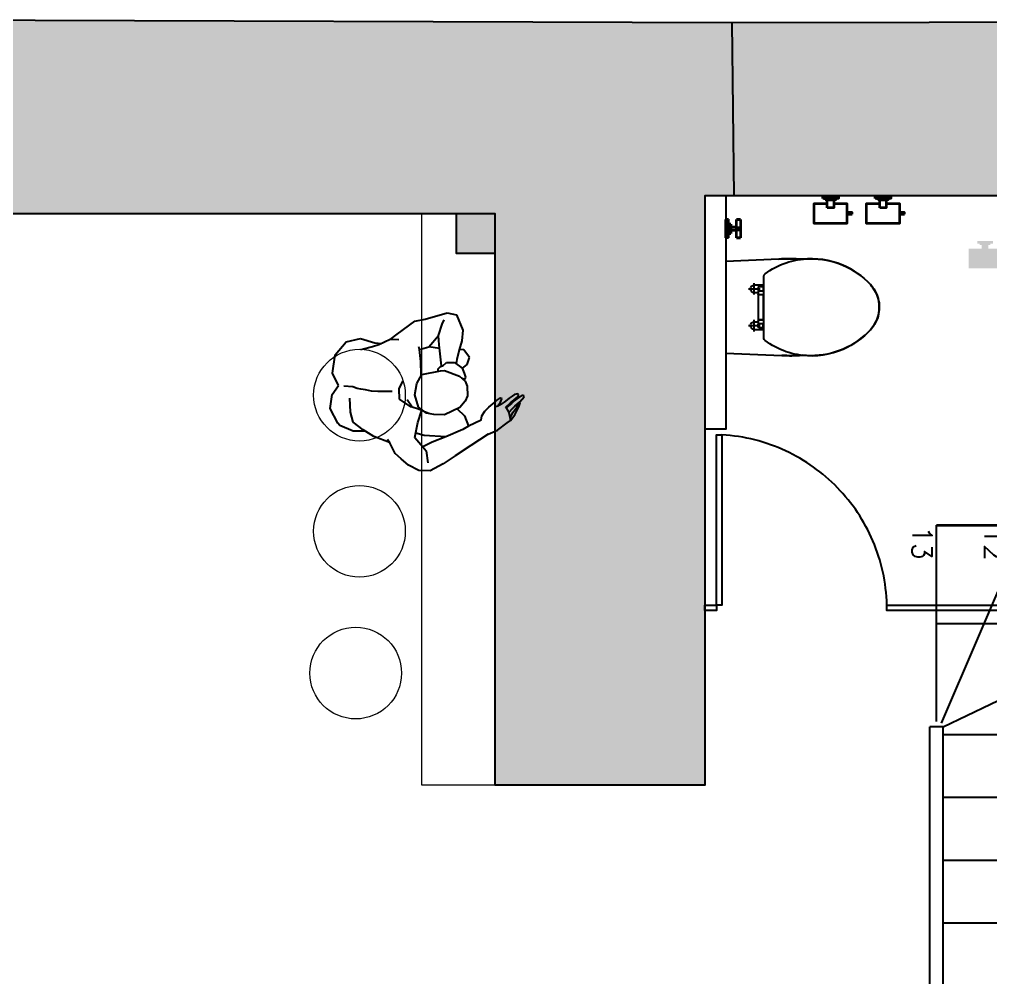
# Model space of a CAD drawing. Header units: centimetres. Extents: x -172755 to -168367, y -82915 to -78980.
# Drawn here: x -169482.1 to -169111.4, y -79727.6 to -79361.8 of the extents above; entities that cross this region are included whole.
import ezdxf

# ---------------------------------------------------------------- set-up
doc = ezdxf.new("R2010")
doc.units = ezdxf.units.CM
doc.header["$LTSCALE"] = 50
for name, pattern in [('ACAD_ISO02W100', [15, 12, -3]), ('GF$0$ACAD_ISO02W100', [15, 12, -3]), ('GF$0$HIDDEN', [0.375, 0.25, -0.125])]:
    doc.linetypes.add(name, pattern=pattern)
doc.layers.get('0').update_dxf_attribs({"color": 161, "lineweight": 35})
for name, color, linetype in [('101_arch$0$FURNITURE', 3, 'Continuous'), ('101_arch$0$FURNITURE_BATH', 3, 'Continuous'), ('255', 255, 'Continuous'), ('F01$0$STAIRS_NOTES', 3, 'Continuous'), ('GF$0$WALL_PROJECTION', 253, 'GF$0$HIDDEN'), ('GF$0$WALL_SECTION', 1, 'Continuous'), ('GF$0$WALL_VIEW', 7, 'Continuous'), ('GF$0$WOOD_CLADDING', 44, 'Continuous'), ('wall', 255, 'Continuous'), ('WOOD_CLADDING', 44, 'Continuous')]:
    doc.layers.add(name, color=color, linetype=linetype)
for name, color, linetype, lineweight in [('ARK_AHŞAP', 45, 'Continuous', 15), ('gp_notlar', 6, 'Continuous', 35), ('HATCH DOSEME', 8, 'Continuous', 20), ('tefriş', 45, 'Continuous', 18)]:
    doc.layers.add(name, color=color, linetype=linetype, lineweight=lineweight)
doc.styles.add('F01$0$B01$0$ROMANS', font='romans.shx')

# ---------------------------------------------------------------- blocks, each defined once
blk = doc.blocks.new('door_wc')
for points in [[(-71, 0), (-71, 65), (-69, 65), (-69, 0), (-71, 0)], [(-71, 0), (-71, -2), (-75.5, -2), (-75.5, 0), (-71, 0)]]:
    blk.add_lwpolyline(points)
at = {"color": 253, "linetype": 'ACAD_ISO02W100'}
blk.add_arc((-72.83, -1.75), 66.86, 1.4968, 86.7128, dxfattribs=at)
blk = doc.blocks.new('GF$0$door_wc')
for points in [[(-71, 0), (-71, 65), (-69, 65), (-69, 0), (-71, 0)], [(-71, 0), (-71, -2), (-75.5, -2), (-75.5, 0), (-71, 0)]]:
    blk.add_lwpolyline(points)
at = {"color": 253, "linetype": 'GF$0$ACAD_ISO02W100'}
blk.add_arc((-72.83, -1.75), 66.86, 1.4968, 86.7128, dxfattribs=at)
blk = doc.blocks.new('ghg')
at = {"layer": '255'}
h = blk.add_hatch(color=256, dxfattribs=at)
h.paths.add_polyline_path([(-173500.38, -79450.85), (-173500.38, -79449.28), (-173495.38, -79449.28), (-173495.38, -79456.85), (-173507.88, -79456.85), (-173507.88, -79449.28), (-173502.88, -79449.28), (-173502.88, -79450.85)])
h.paths.add_polyline_path([(-173493.38, -79452.7), (-173493.38, -79453.38), (-173495.38, -79453.38), (-173495.38, -79452.7)])
h.paths.add_polyline_path([(-173500.38, -79450.85), (-173502.88, -79450.85), (-173502.88, -79447.85), (-173500.38, -79447.85)])
h.paths.add_polyline_path([(-173499.63, -79447.35), (-173499.63, -79447.85), (-173503.63, -79447.85), (-173503.63, -79447.35)])
h.paths.add_polyline_path([(-173504.63, -79447.35), (-173504.63, -79446.35), (-173498.63, -79446.35), (-173498.63, -79447.35)])
at = {"layer": 'HATCH DOSEME'}
h = blk.add_hatch(dxfattribs=at)
h.set_pattern_fill('ANSI33', color=252, scale=2, style=0)
h.set_pattern_definition([(45, (13808.468, 1662.455), (-8.9802561, 8.9802561), []), (45, (13817.448, 1662.455), (-8.9802561, 8.9802561), [6.35, -3.175])])
h.paths.add_polyline_path([(-173688.59, -79435.97), (-173703.41, -79435.97), (-173703.41, -79450.97), (-173688.59, -79450.97)], flags=17)
edge = h.paths.add_edge_path()
edge.add_line((-173598.21, -79363), (-173447.7, -79362.76))
edge.add_line((-173447.7, -79362.76), (-173447.59, -79429.17))
edge.add_line((-173447.59, -79429.17), (-173608.59, -79429.17))
edge.add_line((-173608.59, -79429.17), (-173608.59, -79654.17))
edge.add_line((-173608.59, -79654.17), (-173688.59, -79654.17))
edge.add_line((-173688.59, -79654.17), (-173688.59, -79435.97))
edge.add_line((-173688.59, -79435.97), (-174228.41, -79435.97))
edge.add_line((-174228.41, -79435.97), (-174228.41, -80119.95))
edge.add_line((-174228.41, -80119.95), (-174244.35, -80120.13))
edge.add_line((-174244.35, -80120.13), (-174244.27, -80130.1))
edge.add_line((-174244.27, -80130.1), (-174281.27, -80130.39))
edge.add_line((-174281.27, -80130.39), (-174281.35, -80120.4))
edge.add_line((-174281.35, -80120.4), (-174299.85, -80120.53))
edge.add_line((-174299.85, -80120.53), (-174299.81, -80125.05))
edge.add_line((-174299.81, -80125.05), (-174302.84, -80125.07))
edge.add_line((-174302.84, -80125.07), (-174302.85, -80123.91))
edge.add_arc((-174302.98, -80123.88), 0.137, 346.9212, 501.7139)
edge.add_arc((-174305.75, -80121.69), 3.4, 204.2671, 321.7139, ccw=False)
edge.add_line((-174308.85, -80123.08), (-174310.35, -80123.09))
edge.add_arc((-174311.83, -80124.15), 1.83, 35.6871, 123.1606)
edge.add_line((-174312.83, -80122.62), (-174312.85, -80120.62))
edge.add_line((-174312.85, -80120.62), (-174317.85, -80120.49))
edge.add_line((-174317.85, -80120.49), (-174317.51, -80107.5))
edge.add_line((-174317.51, -80107.5), (-174312.51, -80107.63))
edge.add_line((-174312.51, -80107.63), (-174312.52, -80101.69))
edge.add_line((-174312.52, -80101.69), (-174304.4, -80101.67))
edge.add_line((-174304.4, -80101.67), (-174304.54, -80046.58))
edge.add_line((-174304.54, -80046.58), (-174295.54, -80046.56))
edge.add_line((-174295.54, -80046.56), (-174295.82, -79934.45))
edge.add_line((-174295.82, -79934.45), (-174270.82, -79934.39))
edge.add_line((-174270.82, -79934.39), (-174271.18, -79789.79))
edge.add_line((-174271.18, -79789.79), (-174296.18, -79789.85))
edge.add_line((-174296.18, -79789.85), (-174297.33, -79362.97))
edge.add_line((-174297.33, -79362.97), (-174003.49, -79361.79))
edge.add_line((-174003.49, -79361.79), (-173902.25, -79361.98))
edge.add_line((-173902.25, -79361.98), (-173598.21, -79363))
for p, q in [((-173600.59, -79438.35), (-173600.59, -79438.2)), ((-173599.63, -79438.2), (-173600.59, -79438.2)), ((-173600.59, -79438.2), (-173600.59, -79438.35)), ((-173600.59, -79438.65), (-173600.59, -79438.35)), ((-173600.59, -79438.35), (-173600.59, -79438.65)), ((-173600.59, -79439.24), (-173600.59, -79438.65)), ((-173600.59, -79438.65), (-173600.59, -79439.24)), ((-173599.63, -79445.21), (-173599.63, -79438.2)), ((-173599.56, -79438.2), (-173599.63, -79438.2)), ((-173599.56, -79438.2), (-173599.56, -79438.35)), ((-173599.56, -79445.21), (-173599.56, -79438.2)), ((-173596.5, -79445.21), (-173596.5, -79438.2)), ((-173596.5, -79438.2), (-173594.95, -79438.2)), ((-173594.95, -79438.2), (-173596.5, -79438.2)), ((-173594.95, -79438.2), (-173594.95, -79445.21)), ((-173600.59, -79439.98), (-173600.59, -79439.24)), ((-173600.59, -79439.24), (-173600.59, -79439.98)), ((-173600.59, -79440.79), (-173600.59, -79439.98)), ((-173600.59, -79439.98), (-173600.59, -79440.79)), ((-173600.59, -79441.67), (-173600.59, -79440.79)), ((-173600.59, -79440.79), (-173600.59, -79441.67)), ((-173600.59, -79442.56), (-173600.59, -79441.67)), ((-173600.59, -79441.67), (-173600.59, -79442.56)), ((-173600.59, -79443.44), (-173600.59, -79442.56)), ((-173600.59, -79442.56), (-173600.59, -79443.44)), ((-173598.66, -79439.9), (-173599.56, -79439.9)), ((-173598.73, -79439.9), (-173598.73, -79443.52)), ((-173598.66, -79439.9), (-173598.66, -79443.52)), ((-173596.5, -79441.15), (-173598.66, -79441.15)), ((-173598.66, -79442.19), (-173596.5, -79442.19)), ((-173596.5, -79442.19), (-173598.66, -79442.19)), ((-173596.5, -79441.23), (-173594.95, -79441.23)), ((-173594.95, -79441.67), (-173596.5, -79441.67)), ((-173596.5, -79442.11), (-173594.95, -79442.11)), ((-173596.5, -79442.11), (-173594.95, -79442.11)), ((-173594.95, -79442.11), (-173596.5, -79442.11)), ((-173596.5, -79442.11), (-173594.95, -79442.11)), ((-173594.95, -79442.11), (-173594.95, -79442.11)), ((-173600.59, -79444.18), (-173600.59, -79443.44)), ((-173600.59, -79443.44), (-173600.59, -79444.18)), ((-173600.59, -79444.7), (-173600.59, -79444.18)), ((-173600.59, -79444.18), (-173600.59, -79444.7)), ((-173600.59, -79445.07), (-173600.59, -79444.7)), ((-173600.59, -79444.7), (-173600.59, -79445.07)), ((-173600.59, -79445.21), (-173600.59, -79445.07)), ((-173600.59, -79445.07), (-173600.59, -79445.21)), ((-173599.56, -79445.21), (-173600.59, -79445.21)), ((-173599.56, -79443.52), (-173598.66, -79443.52)), ((-173594.95, -79445.21), (-173596.5, -79445.21)), ((-173596.5, -79445.21), (-173594.95, -79445.21))]:
    blk.add_line(p, q)
for points in [[(-173563.59, -79430.17), (-173563.59, -79429.17), (-173557.59, -79429.17), (-173557.59, -79430.17)], [(-173562.59, -79430.67), (-173562.59, -79430.17), (-173558.59, -79430.17), (-173558.59, -79430.67)], [(-173561.84, -79433.67), (-173561.84, -79430.67), (-173559.34, -79430.67), (-173559.34, -79433.67)], [(-173543.59, -79430.17), (-173543.59, -79429.17), (-173537.59, -79429.17), (-173537.59, -79430.17)], [(-173542.59, -79430.67), (-173542.59, -79430.17), (-173538.59, -79430.17), (-173538.59, -79430.67)], [(-173541.84, -79433.67), (-173541.84, -79430.67), (-173539.34, -79430.67), (-173539.34, -79433.67)], [(-173552.34, -79436.2), (-173552.34, -79435.52), (-173554.34, -79435.52), (-173554.34, -79436.2)], [(-173532.34, -79436.2), (-173532.34, -79435.52), (-173534.34, -79435.52), (-173534.34, -79436.2)]]:
    blk.add_lwpolyline(points, close=True)
for points in [[(-173559.34, -79432.1), (-173554.34, -79432.1), (-173554.34, -79439.67), (-173566.84, -79439.67), (-173566.84, -79432.1), (-173561.84, -79432.1)], [(-173539.34, -79432.1), (-173534.34, -79432.1), (-173534.34, -79439.67), (-173546.84, -79439.67), (-173546.84, -79432.1), (-173541.84, -79432.1)]]:
    blk.add_lwpolyline(points)
at = {"layer": '101_arch$0$FURNITURE', "color": 253}
for p, q in [((-173591.9, -79464.67), (-173587.49, -79464.67)), ((-173589.69, -79466.87), (-173589.69, -79462.46)), ((-173591.9, -79478.67), (-173587.49, -79478.67)), ((-173589.69, -79480.87), (-173589.69, -79476.46))]:
    blk.add_line(p, q, dxfattribs=at)
at = {"layer": '101_arch$0$FURNITURE'}
for p, q in [((-173586.26, -79463.21), (-173589.69, -79463.21)), ((-173588.19, -79464.07), (-173588.19, -79465.17)), ((-173586.46, -79463.87), (-173587.99, -79463.87)), ((-173586.26, -79463.21), (-173586.26, -79465.17)), ((-173588.19, -79466.12), (-173589.69, -79466.12)), ((-173588.19, -79465.57), (-173588.19, -79466.12)), ((-173588.19, -79466.12), (-173588.19, -79466.67)), ((-173588.19, -79466.99), (-173588.19, -79476.34)), ((-173586.36, -79466.89), (-173588.1, -79466.89)), ((-173587.99, -79465.37), (-173586.46, -79465.37)), ((-173587.99, -79466.87), (-173585.99, -79466.87)), ((-173586.46, -79465.37), (-173585.99, -79465.37)), ((-173586.26, -79466.99), (-173586.26, -79476.34)), ((-173586.26, -79469.16), (-173585.99, -79469.16)), ((-173586.26, -79474.17), (-173585.99, -79474.17)), ((-173589.69, -79477.21), (-173588.19, -79477.21)), ((-173588.19, -79476.67), (-173588.19, -79477.21)), ((-173588.19, -79477.21), (-173588.19, -79477.77)), ((-173588.19, -79479.27), (-173588.19, -79478.17)), ((-173588.09, -79476.44), (-173586.36, -79476.44)), ((-173585.99, -79476.47), (-173587.99, -79476.47)), ((-173586.43, -79477.97), (-173587.99, -79477.97)), ((-173586.46, -79479.47), (-173587.99, -79479.47)), ((-173585.99, -79477.97), (-173586.46, -79477.97)), ((-173586.26, -79480.12), (-173586.26, -79478.17)), ((-173589.69, -79480.12), (-173586.26, -79480.12))]:
    blk.add_line(p, q, dxfattribs=at)
for points in [[(-173580.38, -79453.29), (-173600.59, -79454.17), (-173600.59, -79489.17), (-173579.24, -79490.1)], [(-173585.99, -79477.97), (-173585.99, -79476.47), (-173585.99, -79466.87), (-173585.99, -79465.37), (-173585.99, -79459.76)], [(-173585.99, -79483.65), (-173585.99, -79477.97)]]:
    blk.add_lwpolyline(points, dxfattribs=at)
at = {"layer": '101_arch$0$FURNITURE', "extrusion": (0, 0, -1)}
for points in [[(173585.6, -79458.96, 0.161364), (173568.63, -79453.17)], [(173580.38, -79453.29, 0.032727), (173571.42, -79453.33, -0.016359), (173571.42, -79453.33)], [(173568.63, -79453.17, 0.215163), (173545.36, -79463.05, 0.054909), (173543.71, -79465.29)], [(173585.99, -79459.76, 0.234616), (173585.6, -79458.96)], [(173543.71, -79465.29, 0.132216), (173541.99, -79471.67, 0.137011), (173543.83, -79478.25, 0.050073), (173545.36, -79480.27, 0.211574), (173568.17, -79490.16)], [(173585.6, -79484.37, 0.234616), (173585.99, -79483.57)], [(173568.63, -79490.16, 0.161365), (173585.6, -79484.37)], [(173568.17, -79490.16, 0.004393), (173568.63, -79490.16)]]:
    blk.add_lwpolyline(points, format="xyb", dxfattribs=at)
blk.add_lwpolyline([(173579.24, -79490.1, -0.02795), (173571.42, -79490, 0.02795)], format="xyb", close=True, dxfattribs=at)
for centre, radius, start, end in [((173589.69, -79464.67), 1.46, 270.0001, 90), ((173587.99, -79464.07), 0.2, 0, 90), ((173586.46, -79464.07), 0.2, 90, 180), ((173587.99, -79465.17), 0.2, 270, 360), ((173587.99, -79465.57), 0.2, 0.0001, 90), ((173587.99, -79466.67), 0.2, 270, 0.0001), ((173588.09, -79466.99), 0.1, 0, 90), ((173586.46, -79465.17), 0.2, 180, 270), ((173586.36, -79466.99), 0.1, 90, 180), ((173589.69, -79478.67), 1.46, 270.0001, 90), ((173588.09, -79476.34), 0.1, 270, 0), ((173587.99, -79476.67), 0.2, 0, 90), ((173587.99, -79477.77), 0.2, 270, 360), ((173587.99, -79478.17), 0.2, 0, 90), ((173587.99, -79479.27), 0.2, 270, 360), ((173586.46, -79478.17), 0.2, 90, 180), ((173586.46, -79479.27), 0.2, 180.0001, 270), ((173586.36, -79476.34), 0.1, 180, 270)]:
    blk.add_arc(centre, radius, start, end, dxfattribs=at)
at = {"layer": '101_arch$0$FURNITURE_BATH'}
blk.add_lwpolyline([(-173571.42, -79453.33, 0.032727), (-173580.38, -79453.29), (-173600.59, -79454.17), (-173600.59, -79489.17), (-173579.24, -79490.1, 0.02795), (-173571.42, -79490, 0.129214), (-173555.72, -79487.63, 0.104629), (-173545.36, -79480.27, 0.390737), (-173545.36, -79463.05, 0.106364), (-173555.93, -79455.61, 0.127692), (-173571.42, -79453.33, -0.35494)], format="xyb", close=True, dxfattribs=at)
at = {"layer": 'GF$0$WALL_PROJECTION', "ltscale": 40}
for p, q in [((-173520.17, -79629.86), (-173520.17, -79554.86)), ((-173518.25, -79630.45), (-173485.87, -79554.86)), ((-173520.17, -79592.36), (-173482.67, -79592.36)), ((-173517.67, -79631.86), (-173447.59, -79598.25)), ((-173517.67, -79631.86), (-173522.67, -79631.86)), ((-173522.67, -79753.95), (-173522.67, -79631.86)), ((-173517.67, -79751.51), (-173517.67, -79631.86)), ((-173447.67, -79634.86), (-173517.67, -79634.86)), ((-173447.67, -79634.86), (-173517.67, -79634.86)), ((-173447.67, -79658.86), (-173517.67, -79658.86)), ((-173447.67, -79682.86), (-173517.67, -79682.86)), ((-173447.67, -79706.86), (-173517.67, -79706.86))]:
    blk.add_line(p, q, dxfattribs=at)
at = {"layer": 'GF$0$WALL_SECTION'}
blk.add_line((-173598.21, -79363), (-173597.44, -79429.17), dxfattribs=at)
for points in [[(-173598.21, -79363), (-173447.7, -79362.76)], [(-173447.59, -79429.17), (-173608.59, -79429.17), (-173608.59, -79654.17), (-173688.59, -79654.17), (-173688.59, -79435.97), (-174228.41, -79435.97), (-174228.41, -80119.95)], [(-174296.18, -79789.85), (-174297.33, -79362.97), (-174297.33, -79362.97), (-174003.49, -79361.79), (-173902.25, -79361.98), (-173598.21, -79363)]]:
    blk.add_lwpolyline(points, dxfattribs=at)
blk.add_lwpolyline([(-173688.59, -79435.97), (-173703.41, -79435.97), (-173703.41, -79450.97), (-173688.59, -79450.97)], close=True, dxfattribs=at)
at = {"layer": 'GF$0$WALL_VIEW'}
blk.add_lwpolyline([(-173600.59, -79429.17), (-173600.59, -79518.17), (-173608.59, -79518.17)], dxfattribs=at)
at = {"layer": 'GF$0$WOOD_CLADDING'}
blk.add_lwpolyline([(-173539.09, -79585.39), (-173447.59, -79585.39), (-173447.59, -79587.39), (-173539.09, -79587.39)], close=True, dxfattribs=at)
at = {"layer": 'gp_notlar', "color": 1, "ltscale": 100}
blk.add_line((-173520.17, -79554.86), (-173447.59, -79554.86), dxfattribs=at)
at = {"layer": 'WOOD_CLADDING'}
blk.add_line((-173539.09, -79585.39), (-173447.59, -79585.39), dxfattribs=at)
blk.add_lwpolyline([(-173539.09, -79585.39), (-173447.59, -79585.39), (-173447.59, -79587.39), (-173539.09, -79587.39)], close=True, dxfattribs=at)
at = {"layer": 'GF$0$WOOD_CLADDING'}
blk.add_blockref('GF$0$door_wc', (-173533.09, -79585.39), dxfattribs=at)
at = {"layer": 'WOOD_CLADDING'}
blk.add_blockref('door_wc', (-173533.09, -79585.39), dxfattribs=at)
at = {"layer": 'F01$0$STAIRS_NOTES', "ltscale": 40, "style": 'F01$0$B01$0$ROMANS'}
for s, p in [('13', (-173529.36, -79555.24)), ('12', (-173501.81, -79555.64))]:
    blk.add_text(s, height=7.5, rotation=269.7641, dxfattribs=at).set_placement(p)
blk = doc.blocks.new('dada')
for p, q in [((219967.82, -31810.1), (219965.63, -31815.29)), ((219973.43, -31806.86), (219967.82, -31810.1)), ((219980.49, -31806.97), (219973.43, -31806.86)), ((219984.71, -31810.01), (219980.49, -31806.97)), ((219988.56, -31808.22), (219984.71, -31810.01)), ((219993.91, -31808.37), (219988.56, -31808.22)), ((219998.88, -31812.26), (219993.91, -31808.37)), ((219984.28, -31815.56), (219984.55, -31812.14)), ((219999.67, -31813.16), (219998.88, -31812.26)), ((220000.91, -31818.54), (219999.67, -31813.16)), ((219965.63, -31815.29), (219966.32, -31821.02)), ((219967.93, -31820.3), (219969.4, -31817.13)), ((219969.4, -31817.13), (219969.8, -31816.05)), ((219984.57, -31817.26), (219984.28, -31815.56)), ((219984.6, -31818.7), (219984.57, -31817.26)), ((219993.96, -31816.3), (219988.77, -31815.1)), ((219997.59, -31817.95), (219993.96, -31816.3)), ((219966.32, -31821.02), (219966.1, -31823.52)), ((219966.74, -31822.57), (219967.93, -31820.3)), ((219984.6, -31820.52), (219984.6, -31818.7)), ((219984.72, -31822.78), (219984.6, -31820.52)), ((219999.73, -31822.23), (219997.59, -31817.95)), ((220000.18, -31823.15), (220000.91, -31818.54)), ((219964.1, -31826.49), (219966.74, -31822.57)), ((219983.43, -31830.57), (219984.36, -31825.28)), ((219984.36, -31825.28), (219984.72, -31822.78)), ((220001.59, -31826.62), (219999.73, -31822.23)), ((219961.55, -31828.75), (219955.53, -31834.58)), ((219964.1, -31826.49), (219961.55, -31828.75)), ((219963.56, -31829.8), (219964.1, -31826.49)), ((220002.81, -31832.98), (220001.59, -31826.62)), ((220002.93, -31833.11), (220001.86, -31831.93)), ((219955.53, -31834.58), (219954.16, -31838.39)), ((219981.99, -31833.12), (219978.94, -31834.02)), ((219985.92, -31833.89), (219981.99, -31833.12)), ((219988.02, -31838.63), (219985.92, -31833.89)), ((220006.66, -31835.82), (220002.93, -31833.11)), ((220008.27, -31838.35), (220006.66, -31835.82)), ((219954.16, -31838.39), (219950.29, -31846.24)), ((219965.95, -31838.14), (219964.26, -31841.56)), ((219965.95, -31838.14), (219964.98, -31837.71)), ((219970.28, -31839.47), (219965.95, -31838.14)), ((219975.28, -31840.42), (219970.28, -31839.47)), ((219978.82, -31839.44), (219975.15, -31840.74)), ((219983.21, -31839.4), (219978.82, -31839.44)), ((219987.64, -31841.51), (219983.21, -31839.4)), ((219988.07, -31839.19), (219985.66, -31836.85)), ((219988.07, -31839.19), (219988.02, -31838.63)), ((219988.47, -31841.63), (219988.07, -31839.19)), ((220010.11, -31841.56), (220008.27, -31838.35)), ((219964.26, -31841.56), (219959.4, -31844.48)), ((219964.25, -31845.64), (219964.26, -31841.56)), ((219975.15, -31840.74), (219972.56, -31847.46)), ((219989.39, -31844.89), (219987.64, -31841.51)), ((219989.1, -31844.08), (219988.47, -31841.63)), ((219993.46, -31842.32), (219988.64, -31842.96)), ((219999.27, -31842.1), (219993.46, -31842.32)), ((219997.93, -31845.57), (219997.61, -31842.23)), ((219999.27, -31842.1), (220002.34, -31845.71)), ((220011.49, -31845.77), (220010.11, -31841.56)), ((219950.29, -31846.24), (219950.45, -31849.81)), ((219954.91, -31845.07), (219953.11, -31845.59)), ((219959.4, -31844.48), (219954.91, -31845.07)), ((219962.84, -31845.25), (219959.4, -31844.48)), ((219970.62, -31847.5), (219962.84, -31845.25)), ((219970.97, -31847.21), (219970.59, -31848.03)), ((219972.17, -31846.32), (219970.97, -31847.21)), ((219972.17, -31846.32), (219972.92, -31846.53)), ((219972.56, -31847.46), (219972.17, -31849.01)), ((219989.4, -31845.86), (219989.1, -31844.08)), ((219989.4, -31847.79), (219989.39, -31844.89)), ((219997.01, -31853.72), (219997.93, -31845.57)), ((219999.97, -31848.98), (220002.34, -31845.71)), ((220002.34, -31845.71), (220003.54, -31847.27)), ((220003.54, -31847.27), (220008.04, -31848.65)), ((220010.84, -31850.1), (220011.49, -31845.77)), ((219950.45, -31849.81), (219955.8, -31853.26)), ((219969.08, -31849.16), (219968.58, -31852.23)), ((219970.59, -31848.03), (219969.08, -31849.16)), ((219972.17, -31849.01), (219973.41, -31854.95)), ((219988.91, -31851.81), (219989.4, -31847.79)), ((219997.01, -31853.72), (219999.97, -31848.98)), ((220007.38, -31854.47), (220010.84, -31850.1)), ((220010.84, -31850.1), (220010.84, -31850.1)), ((219955.8, -31853.26), (219959.9, -31853.53)), ((219959.9, -31853.53), (219963.48, -31853.17)), ((219963.15, -31854.85), (219963.36, -31853.18)), ((219965.64, -31857.49), (219963.15, -31854.85)), ((219963.48, -31853.17), (219967.29, -31852.84)), ((219967.29, -31852.84), (219968.82, -31852.87)), ((219968.58, -31852.23), (219970.19, -31855.43)), ((219968.58, -31852.23), (219968.58, -31852.23)), ((219985.09, -31857.09), (219988.91, -31851.81)), ((219993.17, -31859.66), (219997.01, -31853.72)), ((220003.67, -31858.47), (220007.38, -31854.47)), ((219968.51, -31857.12), (219965.64, -31857.49)), ((219970.32, -31855.52), (219968.51, -31857.12)), ((219970.19, -31855.43), (219971.96, -31856.56)), ((219971.96, -31856.56), (219973.39, -31857.25)), ((219973.39, -31857.25), (219974.3, -31857.1)), ((219973.41, -31854.95), (219974.93, -31857.36)), ((219974.3, -31857.1), (219974, -31855.88)), ((219974.93, -31857.36), (219976.56, -31858.48)), ((219976.56, -31858.48), (219980.28, -31859.2)), ((219982.44, -31858.76), (219985.09, -31857.09)), ((219985.8, -31856.21), (219987.9, -31859.37)), ((219998.72, -31863.72), (220003.67, -31858.47)), ((219980.28, -31859.2), (219982.44, -31858.76)), ((219987.9, -31859.37), (219991.64, -31861.58)), ((219988.57, -31865.91), (219991.64, -31861.58)), ((219991.64, -31861.58), (219993.17, -31859.66)), ((219986.8, -31865.87), (219984.86, -31866.77)), ((219988.57, -31865.91), (219986.8, -31865.87)), ((219993.34, -31869.51), (219998.72, -31863.72)), ((219983.16, -31868.07), (219981.05, -31869.82)), ((219984.86, -31866.77), (219983.16, -31868.07)), ((219993.34, -31869.51), (219991.22, -31872.75)), ((219980.08, -31870.45), (219978.82, -31871.79)), ((219978.82, -31871.79), (219978.86, -31872.05)), ((219978.86, -31872.05), (219979.15, -31872.17)), ((219979.15, -31872.17), (219981.22, -31871.84)), ((219979.15, -31874.38), (219980.27, -31873.42)), ((219981.05, -31869.82), (219980.08, -31870.45)), ((219980.27, -31873.42), (219981.5, -31872.16)), ((219981.22, -31871.84), (219982.18, -31871.28)), ((219981.5, -31872.16), (219982.18, -31871.28)), ((219982.18, -31871.28), (219982.73, -31870.18)), ((219991.22, -31872.75), (219987.88, -31875.86)), ((219976.27, -31878.1), (219976.66, -31876.87)), ((219976.66, -31876.87), (219977.52, -31876.06)), ((219977.52, -31876.06), (219978.45, -31875.03)), ((219978.67, -31877.01), (219977.86, -31877.77)), ((219978.12, -31877.92), (219979.05, -31877.16)), ((219978.45, -31875.03), (219979.15, -31874.38)), ((219980.13, -31875.83), (219978.67, -31877.01)), ((219979.05, -31877.16), (219980.26, -31876.22)), ((219982.07, -31874.36), (219980.13, -31875.83)), ((219980.26, -31876.22), (219981.28, -31875.32)), ((219982.21, -31876.84), (219981.04, -31877.69)), ((219981.28, -31875.32), (219982.23, -31874.56)), ((219982.23, -31874.56), (219982.07, -31874.36)), ((219982.21, -31876.84), (219983.86, -31875.88)), ((219982.23, -31874.56), (219983.86, -31875.88)), ((219985.17, -31876.82), (219983.47, -31877.43)), ((219983.86, -31875.88), (219986.68, -31877.05)), ((219986.68, -31877.05), (219984.29, -31878.28)), ((219985.98, -31876.82), (219985.17, -31876.82)), ((219987.88, -31875.86), (219986.68, -31877.05)), ((219976.41, -31878.38), (219976.27, -31878.1)), ((219976.79, -31878.46), (219976.41, -31878.38)), ((219976.48, -31879.78), (219978.12, -31877.92)), ((219976.62, -31880.37), (219976.48, -31879.78)), ((219976.88, -31880.62), (219976.62, -31880.37)), ((219977.86, -31877.77), (219976.79, -31878.46)), ((219979.16, -31879.29), (219976.88, -31880.62)), ((219981.04, -31877.69), (219979.16, -31879.29)), ((219981.25, -31878.56), (219979.16, -31879.29)), ((219979.44, -31879.52), (219979.16, -31879.29)), ((219981.03, -31879.23), (219979.44, -31879.52)), ((219984.29, -31878.28), (219981.03, -31879.23)), ((219983.47, -31877.43), (219981.25, -31878.56))]:
    blk.add_line(p, q)

msp = doc.modelspace()

# ---------------------------------------------------------------- linework, layer by layer
at = {"layer": 'ARK_AHŞAP'}
msp.add_lwpolyline([(-169300.51, -79435.97), (-169300.51, -79654.17), (-169328.51, -79654.17), (-169328.51, -79435.97)], close=True, dxfattribs=at)
at = {"layer": 'tefriş'}
for centre in [(-169352.29, -79505.24), (-169352.29, -79557.21), (-169353.73, -79611.34)]:
    msp.add_circle(centre, 17.5, dxfattribs=at)

# ---------------------------------------------------------------- block references
at = {"layer": 'gp_notlar', "color": 1}
msp.add_blockref('ghg', (4388.08, 0), dxfattribs=at)
at = {"layer": 'wall', "xscale": -1, "rotation": 80.22917855352615}
msp.add_blockref('dada', (-163375.84, 142690.56), dxfattribs=at)

doc.saveas('drawing.dxf')
